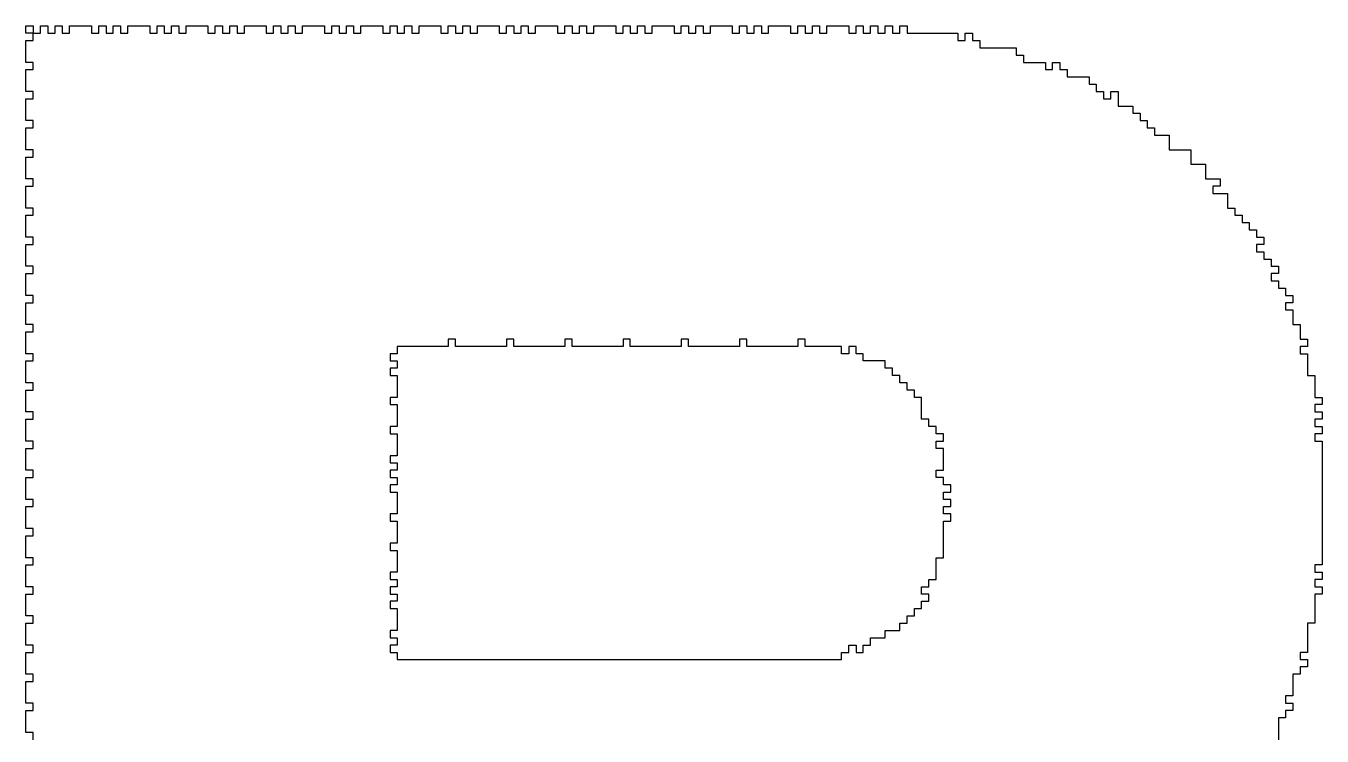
# Model space of a CAD drawing. Header units: millimetres. Extents: x 0 to 3.1, y 0 to 2.57.
# Drawn here: x 1.5713 to 1.7024, y 2.2858 to 2.3576 of the extents above; entities that cross this region are included whole.
import ezdxf

# ---------------------------------------------------------------- set-up
doc = ezdxf.new("R2010")
doc.units = ezdxf.units.MM
doc.header["$MEASUREMENT"] = 0
doc.layers.add('TopOverlay', color=2, linetype='Continuous')

msp = doc.modelspace()

# ---------------------------------------------------------------- linework, layer by layer
at = {"layer": 'TopOverlay'}
for p, q in [((1.57134, 2.35685), (1.57134, 2.35759)), ((1.57134, 2.35759), (1.57208, 2.35759)), ((1.57208, 2.35685), (1.57134, 2.35685)), ((1.57208, 2.35759), (1.57208, 2.35685)), ((1.57208, 2.35612), (1.57208, 2.35685)), ((1.57208, 2.35685), (1.57282, 2.35685)), ((1.57282, 2.35685), (1.57282, 2.35759)), ((1.57282, 2.35759), (1.57355, 2.35759)), ((1.57355, 2.35759), (1.57355, 2.35685)), ((1.57355, 2.35685), (1.57429, 2.35685)), ((1.57429, 2.35685), (1.57429, 2.35759)), ((1.57429, 2.35759), (1.57502, 2.35759)), ((1.57502, 2.35759), (1.57502, 2.35685)), ((1.57502, 2.35685), (1.57576, 2.35685)), ((1.57576, 2.35685), (1.57576, 2.35759)), ((1.57576, 2.35759), (1.57797, 2.35759)), ((1.57797, 2.35759), (1.57797, 2.35685)), ((1.57797, 2.35685), (1.57871, 2.35685)), ((1.57871, 2.35685), (1.57871, 2.35759)), ((1.57871, 2.35759), (1.57944, 2.35759)), ((1.57944, 2.35759), (1.57944, 2.35685)), ((1.57944, 2.35685), (1.58018, 2.35685)), ((1.58018, 2.35685), (1.58018, 2.35759)), ((1.58018, 2.35759), (1.58091, 2.35759)), ((1.58091, 2.35759), (1.58091, 2.35685)), ((1.58091, 2.35685), (1.58165, 2.35685)), ((1.58165, 2.35685), (1.58165, 2.35759)), ((1.58165, 2.35759), (1.58386, 2.35759)), ((1.58386, 2.35759), (1.58386, 2.35685)), ((1.58386, 2.35685), (1.5846, 2.35685)), ((1.5846, 2.35685), (1.5846, 2.35759)), ((1.5846, 2.35759), (1.58533, 2.35759)), ((1.58533, 2.35759), (1.58533, 2.35685)), ((1.58533, 2.35685), (1.58607, 2.35685)), ((1.58607, 2.35685), (1.58607, 2.35759)), ((1.58607, 2.35759), (1.5868, 2.35759)), ((1.5868, 2.35759), (1.5868, 2.35685)), ((1.5868, 2.35685), (1.58754, 2.35685)), ((1.58754, 2.35685), (1.58754, 2.35759)), ((1.58754, 2.35759), (1.58975, 2.35759)), ((1.58975, 2.35759), (1.58975, 2.35685)), ((1.58975, 2.35685), (1.59049, 2.35685)), ((1.59049, 2.35685), (1.59049, 2.35759)), ((1.59049, 2.35759), (1.59122, 2.35759)), ((1.59122, 2.35759), (1.59122, 2.35685)), ((1.59122, 2.35685), (1.59196, 2.35685)), ((1.59196, 2.35685), (1.59196, 2.35759)), ((1.59196, 2.35759), (1.59269, 2.35759)), ((1.59269, 2.35759), (1.59269, 2.35685)), ((1.59269, 2.35685), (1.59343, 2.35685)), ((1.59343, 2.35685), (1.59343, 2.35759)), ((1.59343, 2.35759), (1.59564, 2.35759)), ((1.59564, 2.35759), (1.59564, 2.35685)), ((1.59564, 2.35685), (1.59638, 2.35685)), ((1.59638, 2.35685), (1.59638, 2.35759)), ((1.59638, 2.35759), (1.59711, 2.35759)), ((1.59711, 2.35759), (1.59711, 2.35685)), ((1.59711, 2.35685), (1.59785, 2.35685)), ((1.59785, 2.35685), (1.59785, 2.35759)), ((1.59785, 2.35759), (1.59858, 2.35759)), ((1.59858, 2.35759), (1.59858, 2.35685)), ((1.59858, 2.35685), (1.59932, 2.35685)), ((1.59932, 2.35685), (1.59932, 2.35759)), ((1.59932, 2.35759), (1.60153, 2.35759)), ((1.60153, 2.35759), (1.60153, 2.35685)), ((1.60153, 2.35685), (1.60227, 2.35685)), ((1.60227, 2.35685), (1.60227, 2.35759)), ((1.60227, 2.35759), (1.603, 2.35759)), ((1.603, 2.35759), (1.603, 2.35685)), ((1.603, 2.35685), (1.60374, 2.35685)), ((1.60374, 2.35685), (1.60374, 2.35759)), ((1.60374, 2.35759), (1.60447, 2.35759)), ((1.60447, 2.35759), (1.60447, 2.35685)), ((1.60447, 2.35685), (1.60521, 2.35685)), ((1.60521, 2.35685), (1.60521, 2.35759)), ((1.60521, 2.35759), (1.60742, 2.35759)), ((1.60742, 2.35759), (1.60742, 2.35685)), ((1.60742, 2.35685), (1.60816, 2.35685)), ((1.60816, 2.35685), (1.60816, 2.35759)), ((1.60816, 2.35759), (1.60889, 2.35759)), ((1.60889, 2.35759), (1.60889, 2.35685)), ((1.60889, 2.35685), (1.60963, 2.35685)), ((1.60963, 2.35685), (1.60963, 2.35759)), ((1.60963, 2.35759), (1.61036, 2.35759)), ((1.61036, 2.35759), (1.61036, 2.35685)), ((1.61036, 2.35685), (1.6111, 2.35685)), ((1.6111, 2.35685), (1.6111, 2.35759)), ((1.6111, 2.35759), (1.61331, 2.35759)), ((1.61331, 2.35759), (1.61331, 2.35685)), ((1.61331, 2.35685), (1.61405, 2.35685)), ((1.61405, 2.35685), (1.61405, 2.35759)), ((1.61405, 2.35759), (1.61478, 2.35759)), ((1.61478, 2.35759), (1.61478, 2.35685)), ((1.61478, 2.35685), (1.61552, 2.35685)), ((1.61552, 2.35685), (1.61552, 2.35759)), ((1.61552, 2.35759), (1.61625, 2.35759)), ((1.61625, 2.35759), (1.61625, 2.35685)), ((1.61625, 2.35685), (1.61699, 2.35685)), ((1.61699, 2.35685), (1.61699, 2.35759)), ((1.61699, 2.35759), (1.6192, 2.35759)), ((1.6192, 2.35759), (1.6192, 2.35685)), ((1.6192, 2.35685), (1.61994, 2.35685)), ((1.61994, 2.35685), (1.61994, 2.35759)), ((1.61994, 2.35759), (1.62067, 2.35759)), ((1.62067, 2.35759), (1.62067, 2.35685)), ((1.62067, 2.35685), (1.62141, 2.35685)), ((1.62141, 2.35685), (1.62141, 2.35759)), ((1.62141, 2.35759), (1.62214, 2.35759)), ((1.62214, 2.35759), (1.62214, 2.35685)), ((1.62214, 2.35685), (1.62288, 2.35685)), ((1.62288, 2.35685), (1.62288, 2.35759)), ((1.62288, 2.35759), (1.62509, 2.35759)), ((1.62509, 2.35759), (1.62509, 2.35685)), ((1.62509, 2.35685), (1.62583, 2.35685)), ((1.62583, 2.35685), (1.62583, 2.35759)), ((1.62583, 2.35759), (1.62656, 2.35759)), ((1.62656, 2.35759), (1.62656, 2.35685)), ((1.62656, 2.35685), (1.6273, 2.35685)), ((1.6273, 2.35685), (1.6273, 2.35759)), ((1.6273, 2.35759), (1.62803, 2.35759)), ((1.62803, 2.35759), (1.62803, 2.35685)), ((1.62803, 2.35685), (1.62877, 2.35685)), ((1.62877, 2.35685), (1.62877, 2.35759)), ((1.62877, 2.35759), (1.63098, 2.35759)), ((1.63098, 2.35759), (1.63098, 2.35685)), ((1.63098, 2.35685), (1.63172, 2.35685)), ((1.63172, 2.35685), (1.63172, 2.35759)), ((1.63172, 2.35759), (1.63245, 2.35759)), ((1.63245, 2.35759), (1.63245, 2.35685)), ((1.63245, 2.35685), (1.63319, 2.35685)), ((1.63319, 2.35685), (1.63319, 2.35759)), ((1.63319, 2.35759), (1.63392, 2.35759)), ((1.63392, 2.35759), (1.63392, 2.35685)), ((1.63392, 2.35685), (1.63466, 2.35685)), ((1.63466, 2.35685), (1.63466, 2.35759)), ((1.63466, 2.35759), (1.63687, 2.35759)), ((1.63687, 2.35759), (1.63687, 2.35685)), ((1.63687, 2.35685), (1.63761, 2.35685)), ((1.63761, 2.35685), (1.63761, 2.35759)), ((1.63761, 2.35759), (1.63834, 2.35759)), ((1.63834, 2.35759), (1.63834, 2.35685)), ((1.63834, 2.35685), (1.63908, 2.35685)), ((1.63908, 2.35685), (1.63908, 2.35759)), ((1.63908, 2.35759), (1.63981, 2.35759)), ((1.63981, 2.35759), (1.63981, 2.35685)), ((1.63981, 2.35685), (1.64055, 2.35685)), ((1.64055, 2.35685), (1.64055, 2.35759)), ((1.64055, 2.35759), (1.64276, 2.35759)), ((1.64276, 2.35759), (1.64276, 2.35685)), ((1.64276, 2.35685), (1.6435, 2.35685)), ((1.6435, 2.35685), (1.6435, 2.35759)), ((1.6435, 2.35759), (1.64423, 2.35759)), ((1.64423, 2.35759), (1.64423, 2.35685)), ((1.64423, 2.35685), (1.64497, 2.35685)), ((1.64497, 2.35685), (1.64497, 2.35759)), ((1.64497, 2.35759), (1.6457, 2.35759)), ((1.6457, 2.35759), (1.6457, 2.35685)), ((1.6457, 2.35685), (1.64644, 2.35685)), ((1.64644, 2.35685), (1.64644, 2.35759)), ((1.64644, 2.35759), (1.64865, 2.35759)), ((1.64865, 2.35759), (1.64865, 2.35685)), ((1.64865, 2.35685), (1.64939, 2.35685)), ((1.64939, 2.35685), (1.64939, 2.35759)), ((1.64939, 2.35759), (1.65012, 2.35759)), ((1.65012, 2.35759), (1.65012, 2.35685)), ((1.65012, 2.35685), (1.65086, 2.35685)), ((1.65086, 2.35685), (1.65086, 2.35759)), ((1.65086, 2.35759), (1.65159, 2.35759)), ((1.65159, 2.35759), (1.65159, 2.35685)), ((1.65159, 2.35685), (1.65233, 2.35685)), ((1.65233, 2.35685), (1.65233, 2.35759)), ((1.65233, 2.35759), (1.65454, 2.35759)), ((1.65454, 2.35759), (1.65454, 2.35685)), ((1.65454, 2.35685), (1.65528, 2.35685)), ((1.65528, 2.35685), (1.65528, 2.35759)), ((1.65528, 2.35759), (1.65601, 2.35759)), ((1.65601, 2.35759), (1.65601, 2.35685)), ((1.65601, 2.35685), (1.65675, 2.35685)), ((1.65675, 2.35685), (1.65675, 2.35759)), ((1.65675, 2.35759), (1.65748, 2.35759)), ((1.65748, 2.35759), (1.65748, 2.35685)), ((1.65748, 2.35685), (1.65822, 2.35685)), ((1.65822, 2.35685), (1.65822, 2.35759)), ((1.65822, 2.35759), (1.65896, 2.35759)), ((1.65896, 2.35759), (1.65896, 2.35685)), ((1.65896, 2.35685), (1.65969, 2.35685)), ((1.65969, 2.35685), (1.65969, 2.35759)), ((1.65969, 2.35759), (1.66043, 2.35759)), ((1.66043, 2.35759), (1.66043, 2.35685)), ((1.66043, 2.35685), (1.66558, 2.35685)), ((1.66558, 2.35685), (1.66558, 2.35612)), ((1.66632, 2.35612), (1.66632, 2.35685)), ((1.66632, 2.35685), (1.66706, 2.35685)), ((1.66706, 2.35685), (1.66706, 2.35612)), ((1.57134, 2.35538), (1.57134, 2.35612)), ((1.57134, 2.35612), (1.57208, 2.35612)), ((1.57134, 2.35465), (1.57134, 2.35538)), ((1.66558, 2.35612), (1.66632, 2.35612)), ((1.66706, 2.35612), (1.66779, 2.35612)), ((1.66779, 2.35612), (1.66779, 2.35538)), ((1.66779, 2.35538), (1.67147, 2.35538)), ((1.67147, 2.35538), (1.67147, 2.35465)), ((1.57134, 2.35391), (1.57134, 2.35465)), ((1.57208, 2.35391), (1.57134, 2.35391)), ((1.57208, 2.35317), (1.57208, 2.35391)), ((1.67147, 2.35465), (1.67221, 2.35465)), ((1.67221, 2.35465), (1.67221, 2.35391)), ((1.67221, 2.35391), (1.67442, 2.35391)), ((1.67442, 2.35391), (1.67442, 2.35317)), ((1.67515, 2.35317), (1.67515, 2.35391)), ((1.67515, 2.35391), (1.67589, 2.35391)), ((1.67589, 2.35391), (1.67589, 2.35317)), ((1.57134, 2.35244), (1.57134, 2.35317)), ((1.57134, 2.35317), (1.57208, 2.35317)), ((1.57134, 2.3517), (1.57134, 2.35244)), ((1.67442, 2.35317), (1.67515, 2.35317)), ((1.67589, 2.35317), (1.67663, 2.35317)), ((1.67663, 2.35317), (1.67663, 2.35244)), ((1.67663, 2.35244), (1.67883, 2.35244)), ((1.67883, 2.35244), (1.67883, 2.3517)), ((1.57134, 2.35096), (1.57134, 2.3517)), ((1.67883, 2.3517), (1.67957, 2.3517)), ((1.67957, 2.3517), (1.67957, 2.35096)), ((1.57208, 2.35096), (1.57134, 2.35096)), ((1.57134, 2.34949), (1.57134, 2.35023)), ((1.57134, 2.35023), (1.57208, 2.35023)), ((1.57208, 2.35023), (1.57208, 2.35096)), ((1.67957, 2.35096), (1.68031, 2.35096)), ((1.68031, 2.35096), (1.68031, 2.35023)), ((1.68031, 2.35023), (1.68104, 2.35023)), ((1.68104, 2.35023), (1.68104, 2.35096)), ((1.68104, 2.35096), (1.68178, 2.35096)), ((1.68178, 2.35096), (1.68178, 2.35023)), ((1.68178, 2.35023), (1.68178, 2.34949)), ((1.57134, 2.34876), (1.57134, 2.34949)), ((1.57134, 2.34802), (1.57134, 2.34876)), ((1.68178, 2.34949), (1.68325, 2.34949)), ((1.68325, 2.34949), (1.68325, 2.34876)), ((1.68325, 2.34876), (1.68399, 2.34876)), ((1.68399, 2.34876), (1.68399, 2.34802)), ((1.57208, 2.34802), (1.57134, 2.34802)), ((1.57134, 2.34655), (1.57134, 2.34728)), ((1.57134, 2.34728), (1.57208, 2.34728)), ((1.57208, 2.34728), (1.57208, 2.34802)), ((1.68399, 2.34802), (1.68472, 2.34802)), ((1.68472, 2.34802), (1.68472, 2.34728)), ((1.68472, 2.34728), (1.68546, 2.34728)), ((1.68546, 2.34728), (1.68546, 2.34655)), ((1.57134, 2.34581), (1.57134, 2.34655)), ((1.68546, 2.34655), (1.68693, 2.34655)), ((1.68693, 2.34655), (1.68693, 2.34581)), ((1.57134, 2.34507), (1.57134, 2.34581)), ((1.57208, 2.34507), (1.57134, 2.34507)), ((1.57208, 2.34434), (1.57208, 2.34507)), ((1.68693, 2.34581), (1.68693, 2.34507)), ((1.68693, 2.34507), (1.68914, 2.34507)), ((1.68914, 2.34507), (1.68914, 2.34434)), ((1.57134, 2.3436), (1.57134, 2.34434)), ((1.57134, 2.34434), (1.57208, 2.34434)), ((1.57134, 2.34287), (1.57134, 2.3436)), ((1.68914, 2.34434), (1.68914, 2.3436)), ((1.68914, 2.3436), (1.69061, 2.3436)), ((1.69061, 2.3436), (1.69061, 2.34287)), ((1.57134, 2.34213), (1.57134, 2.34287)), ((1.57208, 2.34213), (1.57134, 2.34213)), ((1.57208, 2.34139), (1.57208, 2.34213)), ((1.69061, 2.34287), (1.69061, 2.34213)), ((1.69061, 2.34213), (1.69209, 2.34213)), ((1.69209, 2.34213), (1.69209, 2.34139)), ((1.57134, 2.34066), (1.57134, 2.34139)), ((1.57134, 2.34139), (1.57208, 2.34139)), ((1.57134, 2.33992), (1.57134, 2.34066)), ((1.69209, 2.34139), (1.69135, 2.34139)), ((1.69135, 2.34139), (1.69135, 2.34066)), ((1.69135, 2.34066), (1.69282, 2.34066)), ((1.69282, 2.34066), (1.69282, 2.33992)), ((1.57134, 2.33918), (1.57134, 2.33992)), ((1.69282, 2.33992), (1.69282, 2.33918)), ((1.57208, 2.33918), (1.57134, 2.33918)), ((1.57134, 2.33771), (1.57134, 2.33845)), ((1.57134, 2.33845), (1.57208, 2.33845)), ((1.57208, 2.33845), (1.57208, 2.33918)), ((1.69282, 2.33918), (1.69356, 2.33918)), ((1.69356, 2.33918), (1.69356, 2.33845)), ((1.69356, 2.33845), (1.6943, 2.33845)), ((1.6943, 2.33845), (1.6943, 2.33771)), ((1.57134, 2.33698), (1.57134, 2.33771)), ((1.57134, 2.33624), (1.57134, 2.33698)), ((1.6943, 2.33771), (1.69503, 2.33771)), ((1.69503, 2.33771), (1.69503, 2.33698)), ((1.69503, 2.33698), (1.69577, 2.33698)), ((1.69577, 2.33698), (1.69577, 2.33624)), ((1.57208, 2.33624), (1.57134, 2.33624)), ((1.57134, 2.33477), (1.57134, 2.3355)), ((1.57134, 2.3355), (1.57208, 2.3355)), ((1.57208, 2.3355), (1.57208, 2.33624)), ((1.69577, 2.33624), (1.6965, 2.33624)), ((1.6965, 2.3355), (1.69577, 2.3355)), ((1.69577, 2.3355), (1.69577, 2.33477)), ((1.6965, 2.33624), (1.6965, 2.3355)), ((1.57134, 2.33403), (1.57134, 2.33477)), ((1.57134, 2.33329), (1.57134, 2.33403)), ((1.69577, 2.33477), (1.6965, 2.33477)), ((1.6965, 2.33477), (1.6965, 2.33403)), ((1.6965, 2.33403), (1.69724, 2.33403)), ((1.69724, 2.33403), (1.69724, 2.33329)), ((1.57208, 2.33329), (1.57134, 2.33329)), ((1.57208, 2.33256), (1.57208, 2.33329)), ((1.69724, 2.33329), (1.69798, 2.33329)), ((1.69798, 2.33329), (1.69798, 2.33256)), ((1.57134, 2.33182), (1.57134, 2.33256)), ((1.57134, 2.33256), (1.57208, 2.33256)), ((1.57134, 2.33109), (1.57134, 2.33182)), ((1.69798, 2.33256), (1.69724, 2.33256)), ((1.69724, 2.33256), (1.69724, 2.33182)), ((1.69724, 2.33182), (1.69798, 2.33182)), ((1.69798, 2.33182), (1.69798, 2.33109)), ((1.57134, 2.33035), (1.57134, 2.33109)), ((1.57208, 2.33035), (1.57134, 2.33035)), ((1.57208, 2.32961), (1.57208, 2.33035)), ((1.69798, 2.33109), (1.69871, 2.33109)), ((1.69871, 2.33109), (1.69871, 2.33035)), ((1.69871, 2.33035), (1.69945, 2.33035)), ((1.69945, 2.33035), (1.69945, 2.32961)), ((1.57134, 2.32888), (1.57134, 2.32961)), ((1.57134, 2.32961), (1.57208, 2.32961)), ((1.57134, 2.32814), (1.57134, 2.32888)), ((1.69945, 2.32961), (1.69871, 2.32961)), ((1.69871, 2.32961), (1.69871, 2.32888)), ((1.69871, 2.32888), (1.69945, 2.32888)), ((1.69945, 2.32888), (1.69945, 2.32814)), ((1.57134, 2.3274), (1.57134, 2.32814)), ((1.69945, 2.32814), (1.69945, 2.3274)), ((1.57208, 2.3274), (1.57134, 2.3274)), ((1.57134, 2.32593), (1.57134, 2.32667)), ((1.57134, 2.32667), (1.57208, 2.32667)), ((1.57208, 2.32667), (1.57208, 2.3274)), ((1.69945, 2.3274), (1.70019, 2.3274)), ((1.70019, 2.3274), (1.70019, 2.32667)), ((1.70019, 2.32667), (1.70019, 2.32593)), ((1.57134, 2.3252), (1.57134, 2.32593)), ((1.57134, 2.32446), (1.57134, 2.3252)), ((1.61405, 2.3252), (1.60889, 2.3252)), ((1.60889, 2.3252), (1.60889, 2.32446)), ((1.61478, 2.32593), (1.61405, 2.32593)), ((1.61405, 2.32593), (1.61405, 2.3252)), ((1.61478, 2.3252), (1.61478, 2.32593)), ((1.61994, 2.3252), (1.61478, 2.3252)), ((1.62067, 2.32593), (1.61994, 2.32593)), ((1.61994, 2.32593), (1.61994, 2.3252)), ((1.62067, 2.3252), (1.62067, 2.32593)), ((1.62583, 2.3252), (1.62067, 2.3252)), ((1.62656, 2.32593), (1.62583, 2.32593)), ((1.62583, 2.32593), (1.62583, 2.3252)), ((1.62656, 2.3252), (1.62656, 2.32593)), ((1.63172, 2.3252), (1.62656, 2.3252)), ((1.63245, 2.32593), (1.63172, 2.32593)), ((1.63172, 2.32593), (1.63172, 2.3252)), ((1.63245, 2.3252), (1.63245, 2.32593)), ((1.63761, 2.3252), (1.63245, 2.3252)), ((1.63834, 2.32593), (1.63761, 2.32593)), ((1.63761, 2.32593), (1.63761, 2.3252)), ((1.63834, 2.3252), (1.63834, 2.32593)), ((1.6435, 2.3252), (1.63834, 2.3252)), ((1.64423, 2.32593), (1.6435, 2.32593)), ((1.6435, 2.32593), (1.6435, 2.3252)), ((1.64423, 2.3252), (1.64423, 2.32593)), ((1.64939, 2.3252), (1.64423, 2.3252)), ((1.65012, 2.32593), (1.64939, 2.32593)), ((1.64939, 2.32593), (1.64939, 2.3252)), ((1.65012, 2.3252), (1.65012, 2.32593)), ((1.6538, 2.3252), (1.65012, 2.3252)), ((1.6538, 2.32446), (1.6538, 2.3252)), ((1.65528, 2.3252), (1.65454, 2.3252)), ((1.65454, 2.3252), (1.65454, 2.32446)), ((1.65528, 2.32446), (1.65528, 2.3252)), ((1.70019, 2.32593), (1.70092, 2.32593)), ((1.70092, 2.3252), (1.70019, 2.3252)), ((1.70019, 2.3252), (1.70019, 2.32446)), ((1.70092, 2.32593), (1.70092, 2.3252)), ((1.57208, 2.32446), (1.57134, 2.32446)), ((1.57134, 2.32299), (1.57134, 2.32372)), ((1.57134, 2.32372), (1.57208, 2.32372)), ((1.57208, 2.32372), (1.57208, 2.32446)), ((1.60889, 2.32446), (1.60816, 2.32446)), ((1.60816, 2.32446), (1.60816, 2.32372)), ((1.60816, 2.32372), (1.60889, 2.32372)), ((1.60889, 2.32372), (1.60889, 2.32299)), ((1.65454, 2.32446), (1.6538, 2.32446)), ((1.65601, 2.32446), (1.65528, 2.32446)), ((1.65601, 2.32372), (1.65601, 2.32446)), ((1.65822, 2.32372), (1.65601, 2.32372)), ((1.65822, 2.32299), (1.65822, 2.32372)), ((1.70019, 2.32446), (1.70092, 2.32446)), ((1.70092, 2.32446), (1.70092, 2.32372)), ((1.70092, 2.32372), (1.70092, 2.32299)), ((1.57134, 2.32225), (1.57134, 2.32299)), ((1.57134, 2.32151), (1.57134, 2.32225)), ((1.60889, 2.32299), (1.60816, 2.32299)), ((1.60816, 2.32299), (1.60816, 2.32225)), ((1.60816, 2.32225), (1.60889, 2.32225)), ((1.60889, 2.32225), (1.60889, 2.32151)), ((1.65896, 2.32299), (1.65822, 2.32299)), ((1.65896, 2.32225), (1.65896, 2.32299)), ((1.65969, 2.32225), (1.65896, 2.32225)), ((1.65969, 2.32151), (1.65969, 2.32225)), ((1.70092, 2.32299), (1.70092, 2.32225)), ((1.70092, 2.32225), (1.70166, 2.32225)), ((1.70166, 2.32225), (1.70166, 2.32151)), ((1.57208, 2.32151), (1.57134, 2.32151)), ((1.57208, 2.32078), (1.57208, 2.32151)), ((1.60889, 2.32151), (1.60889, 2.32078)), ((1.66043, 2.32151), (1.65969, 2.32151)), ((1.66043, 2.32078), (1.66043, 2.32151)), ((1.70166, 2.32151), (1.70166, 2.32078)), ((1.57134, 2.32004), (1.57134, 2.32078)), ((1.57134, 2.32078), (1.57208, 2.32078)), ((1.57134, 2.31931), (1.57134, 2.32004)), ((1.60889, 2.32004), (1.60816, 2.32004)), ((1.60816, 2.32004), (1.60816, 2.31931)), ((1.60889, 2.32078), (1.60889, 2.32004)), ((1.66117, 2.32078), (1.66043, 2.32078)), ((1.66117, 2.32004), (1.66117, 2.32078)), ((1.6619, 2.32004), (1.66117, 2.32004)), ((1.6619, 2.31931), (1.6619, 2.32004)), ((1.70166, 2.32078), (1.70166, 2.32004)), ((1.70166, 2.32004), (1.70239, 2.32004)), ((1.70239, 2.32004), (1.70239, 2.31931)), ((1.57134, 2.31857), (1.57134, 2.31931)), ((1.57208, 2.31857), (1.57134, 2.31857)), ((1.57208, 2.31783), (1.57208, 2.31857)), ((1.60816, 2.31931), (1.60889, 2.31931)), ((1.60889, 2.31931), (1.60889, 2.31857)), ((1.60889, 2.31857), (1.60889, 2.31783)), ((1.6619, 2.31857), (1.6619, 2.31931)), ((1.6619, 2.31783), (1.6619, 2.31857)), ((1.70239, 2.31931), (1.70166, 2.31931)), ((1.70166, 2.31931), (1.70166, 2.31857)), ((1.70166, 2.31857), (1.70239, 2.31857)), ((1.70239, 2.31857), (1.70239, 2.31783)), ((1.57134, 2.3171), (1.57134, 2.31783)), ((1.57134, 2.31783), (1.57208, 2.31783)), ((1.57134, 2.31636), (1.57134, 2.3171)), ((1.60889, 2.3171), (1.60816, 2.3171)), ((1.60816, 2.3171), (1.60816, 2.31636)), ((1.60889, 2.31783), (1.60889, 2.3171)), ((1.66264, 2.31783), (1.6619, 2.31783)), ((1.66264, 2.3171), (1.66264, 2.31783)), ((1.66337, 2.3171), (1.66264, 2.3171)), ((1.66337, 2.31636), (1.66337, 2.3171)), ((1.70239, 2.31783), (1.70166, 2.31783)), ((1.70166, 2.31783), (1.70166, 2.3171)), ((1.70166, 2.3171), (1.70239, 2.3171)), ((1.70239, 2.3171), (1.70239, 2.31636)), ((1.57134, 2.31562), (1.57134, 2.31636)), ((1.60816, 2.31636), (1.60889, 2.31636)), ((1.60889, 2.31636), (1.60889, 2.31562)), ((1.66411, 2.31636), (1.66337, 2.31636)), ((1.66411, 2.31562), (1.66411, 2.31636)), ((1.70239, 2.31636), (1.70166, 2.31636)), ((1.70166, 2.31636), (1.70166, 2.31562)), ((1.57208, 2.31562), (1.57134, 2.31562)), ((1.57134, 2.31415), (1.57134, 2.31489)), ((1.57134, 2.31489), (1.57208, 2.31489)), ((1.57208, 2.31489), (1.57208, 2.31562)), ((1.60889, 2.31562), (1.60889, 2.31489)), ((1.60889, 2.31489), (1.60889, 2.31415)), ((1.66337, 2.31489), (1.66337, 2.31562)), ((1.66337, 2.31562), (1.66411, 2.31562)), ((1.66411, 2.31489), (1.66337, 2.31489)), ((1.66411, 2.31415), (1.66411, 2.31489)), ((1.70166, 2.31562), (1.70239, 2.31562)), ((1.70239, 2.31562), (1.70239, 2.31489)), ((1.70239, 2.31489), (1.70239, 2.31415)), ((1.57134, 2.31342), (1.57134, 2.31415)), ((1.57134, 2.31268), (1.57134, 2.31342)), ((1.60889, 2.31415), (1.60816, 2.31415)), ((1.60816, 2.31415), (1.60816, 2.31342)), ((1.60816, 2.31342), (1.60889, 2.31342)), ((1.60889, 2.31342), (1.60889, 2.31268)), ((1.66411, 2.31342), (1.66411, 2.31415)), ((1.66411, 2.31268), (1.66411, 2.31342)), ((1.70239, 2.31415), (1.70239, 2.31342)), ((1.70239, 2.31342), (1.70239, 2.31268)), ((1.57208, 2.31268), (1.57134, 2.31268)), ((1.57134, 2.31121), (1.57134, 2.31194)), ((1.57134, 2.31194), (1.57208, 2.31194)), ((1.57208, 2.31194), (1.57208, 2.31268)), ((1.60889, 2.31268), (1.60816, 2.31268)), ((1.60816, 2.31268), (1.60816, 2.31194)), ((1.60816, 2.31194), (1.60889, 2.31194)), ((1.60889, 2.31194), (1.60889, 2.31121)), ((1.66337, 2.31194), (1.66337, 2.31268)), ((1.66337, 2.31268), (1.66411, 2.31268)), ((1.66411, 2.31194), (1.66337, 2.31194)), ((1.66411, 2.31121), (1.66411, 2.31194)), ((1.70239, 2.31268), (1.70239, 2.31194)), ((1.70239, 2.31194), (1.70239, 2.31121)), ((1.57134, 2.31047), (1.57134, 2.31121)), ((1.57134, 2.30973), (1.57134, 2.31047)), ((1.60889, 2.31121), (1.60816, 2.31121)), ((1.60816, 2.31121), (1.60816, 2.31047)), ((1.60816, 2.31047), (1.60889, 2.31047)), ((1.60889, 2.31047), (1.60889, 2.30973)), ((1.66485, 2.31121), (1.66411, 2.31121)), ((1.66411, 2.30973), (1.66411, 2.31047)), ((1.66411, 2.31047), (1.66485, 2.31047)), ((1.66485, 2.31047), (1.66485, 2.31121)), ((1.70239, 2.31121), (1.70239, 2.31047)), ((1.70239, 2.31047), (1.70239, 2.30973)), ((1.57208, 2.30973), (1.57134, 2.30973)), ((1.57208, 2.309), (1.57208, 2.30973)), ((1.60889, 2.30973), (1.60889, 2.309)), ((1.66485, 2.30973), (1.66411, 2.30973)), ((1.66485, 2.309), (1.66485, 2.30973)), ((1.70239, 2.30973), (1.70239, 2.309)), ((1.57134, 2.30826), (1.57134, 2.309)), ((1.57134, 2.309), (1.57208, 2.309)), ((1.57134, 2.30753), (1.57134, 2.30826)), ((1.60889, 2.30826), (1.60816, 2.30826)), ((1.60816, 2.30826), (1.60816, 2.30753)), ((1.60889, 2.309), (1.60889, 2.30826)), ((1.66411, 2.30826), (1.66411, 2.309)), ((1.66411, 2.309), (1.66485, 2.309)), ((1.66485, 2.30826), (1.66411, 2.30826)), ((1.66485, 2.30753), (1.66485, 2.30826)), ((1.70239, 2.309), (1.70239, 2.30826)), ((1.70239, 2.30826), (1.70239, 2.30753)), ((1.57134, 2.30679), (1.57134, 2.30753)), ((1.57208, 2.30679), (1.57134, 2.30679)), ((1.57208, 2.30605), (1.57208, 2.30679)), ((1.60816, 2.30753), (1.60889, 2.30753)), ((1.60889, 2.30753), (1.60889, 2.30679)), ((1.60889, 2.30679), (1.60889, 2.30605)), ((1.66411, 2.30679), (1.66411, 2.30753)), ((1.66411, 2.30753), (1.66485, 2.30753)), ((1.66411, 2.30605), (1.66411, 2.30679)), ((1.70239, 2.30753), (1.70239, 2.30679)), ((1.70239, 2.30679), (1.70239, 2.30605)), ((1.57134, 2.30532), (1.57134, 2.30605)), ((1.57134, 2.30605), (1.57208, 2.30605)), ((1.57134, 2.30458), (1.57134, 2.30532)), ((1.60889, 2.30532), (1.60816, 2.30532)), ((1.60816, 2.30532), (1.60816, 2.30458)), ((1.60889, 2.30605), (1.60889, 2.30532)), ((1.66411, 2.30532), (1.66411, 2.30605)), ((1.66411, 2.30458), (1.66411, 2.30532)), ((1.70239, 2.30605), (1.70239, 2.30532)), ((1.70239, 2.30532), (1.70239, 2.30458)), ((1.57134, 2.30384), (1.57134, 2.30458)), ((1.60816, 2.30458), (1.60889, 2.30458)), ((1.60889, 2.30458), (1.60889, 2.30384)), ((1.66411, 2.30384), (1.66411, 2.30458)), ((1.70239, 2.30458), (1.70239, 2.30384)), ((1.57208, 2.30384), (1.57134, 2.30384)), ((1.57134, 2.30237), (1.57134, 2.30311)), ((1.57134, 2.30311), (1.57208, 2.30311)), ((1.57208, 2.30311), (1.57208, 2.30384)), ((1.60889, 2.30384), (1.60889, 2.30311)), ((1.60889, 2.30311), (1.60889, 2.30237)), ((1.66337, 2.30311), (1.66337, 2.30384)), ((1.66337, 2.30384), (1.66411, 2.30384)), ((1.66337, 2.30237), (1.66337, 2.30311)), ((1.70239, 2.30311), (1.70166, 2.30311)), ((1.70166, 2.30311), (1.70166, 2.30237)), ((1.70239, 2.30384), (1.70239, 2.30311)), ((1.57134, 2.30164), (1.57134, 2.30237)), ((1.57134, 2.3009), (1.57134, 2.30164)), ((1.60889, 2.30237), (1.60816, 2.30237)), ((1.60816, 2.30237), (1.60816, 2.30164)), ((1.60816, 2.30164), (1.60889, 2.30164)), ((1.60889, 2.30164), (1.60889, 2.3009)), ((1.66264, 2.3009), (1.66264, 2.30164)), ((1.66264, 2.30164), (1.66337, 2.30164)), ((1.66337, 2.30164), (1.66337, 2.30237)), ((1.70166, 2.30237), (1.70239, 2.30237)), ((1.70239, 2.30164), (1.70166, 2.30164)), ((1.70166, 2.30164), (1.70166, 2.3009)), ((1.70239, 2.30237), (1.70239, 2.30164)), ((1.57208, 2.3009), (1.57134, 2.3009)), ((1.57134, 2.29943), (1.57134, 2.30016)), ((1.57134, 2.30016), (1.57208, 2.30016)), ((1.57208, 2.30016), (1.57208, 2.3009)), ((1.60889, 2.3009), (1.60816, 2.3009)), ((1.60816, 2.3009), (1.60816, 2.30016)), ((1.60816, 2.30016), (1.60889, 2.30016)), ((1.60889, 2.30016), (1.60889, 2.29943)), ((1.6619, 2.30016), (1.6619, 2.3009)), ((1.6619, 2.3009), (1.66264, 2.3009)), ((1.66264, 2.30016), (1.6619, 2.30016)), ((1.66264, 2.29943), (1.66264, 2.30016)), ((1.70166, 2.3009), (1.70239, 2.3009)), ((1.70239, 2.30016), (1.70166, 2.30016)), ((1.70166, 2.30016), (1.70166, 2.29943)), ((1.70239, 2.3009), (1.70239, 2.30016)), ((1.57134, 2.29869), (1.57134, 2.29943)), ((1.57134, 2.29795), (1.57134, 2.29869)), ((1.60889, 2.29943), (1.60816, 2.29943)), ((1.60816, 2.29943), (1.60816, 2.29869)), ((1.60816, 2.29869), (1.60889, 2.29869)), ((1.60889, 2.29869), (1.60889, 2.29795)), ((1.66117, 2.29795), (1.66117, 2.29869)), ((1.66117, 2.29869), (1.6619, 2.29869)), ((1.6619, 2.29869), (1.6619, 2.29943)), ((1.6619, 2.29943), (1.66264, 2.29943)), ((1.70166, 2.29943), (1.70166, 2.29869)), ((1.70166, 2.29869), (1.70166, 2.29795)), ((1.57208, 2.29795), (1.57134, 2.29795)), ((1.57208, 2.29722), (1.57208, 2.29795)), ((1.60889, 2.29795), (1.60889, 2.29722)), ((1.66043, 2.29722), (1.66043, 2.29795)), ((1.66043, 2.29795), (1.66117, 2.29795)), ((1.70166, 2.29795), (1.70166, 2.29722)), ((1.57134, 2.29648), (1.57134, 2.29722)), ((1.57134, 2.29722), (1.57208, 2.29722)), ((1.57134, 2.29575), (1.57134, 2.29648)), ((1.60889, 2.29648), (1.60816, 2.29648)), ((1.60816, 2.29648), (1.60816, 2.29575)), ((1.60889, 2.29722), (1.60889, 2.29648)), ((1.65822, 2.29575), (1.65822, 2.29648)), ((1.65822, 2.29648), (1.65969, 2.29648)), ((1.65969, 2.29648), (1.65969, 2.29722)), ((1.65969, 2.29722), (1.66043, 2.29722)), ((1.70166, 2.29722), (1.70092, 2.29722)), ((1.70092, 2.29722), (1.70092, 2.29648)), ((1.70092, 2.29648), (1.70092, 2.29575)), ((1.57134, 2.29501), (1.57134, 2.29575)), ((1.57208, 2.29501), (1.57134, 2.29501)), ((1.57208, 2.29427), (1.57208, 2.29501)), ((1.60816, 2.29575), (1.60889, 2.29575)), ((1.60889, 2.29501), (1.60816, 2.29501)), ((1.60816, 2.29501), (1.60816, 2.29427)), ((1.60889, 2.29575), (1.60889, 2.29501)), ((1.65454, 2.29427), (1.65454, 2.29501)), ((1.65454, 2.29501), (1.65528, 2.29501)), ((1.65528, 2.29501), (1.65528, 2.29427)), ((1.65601, 2.29427), (1.65601, 2.29501)), ((1.65601, 2.29501), (1.65675, 2.29501)), ((1.65675, 2.29501), (1.65675, 2.29575)), ((1.65675, 2.29575), (1.65822, 2.29575)), ((1.70092, 2.29575), (1.70092, 2.29501)), ((1.70092, 2.29501), (1.70092, 2.29427)), ((1.57134, 2.29354), (1.57134, 2.29427)), ((1.57134, 2.29427), (1.57208, 2.29427)), ((1.57134, 2.2928), (1.57134, 2.29354)), ((1.60816, 2.29427), (1.60889, 2.29427)), ((1.60889, 2.29427), (1.60889, 2.29354)), ((1.60889, 2.29354), (1.6538, 2.29354)), ((1.6538, 2.29354), (1.6538, 2.29427)), ((1.6538, 2.29427), (1.65454, 2.29427)), ((1.65528, 2.29427), (1.65601, 2.29427)), ((1.70092, 2.29427), (1.70019, 2.29427)), ((1.70019, 2.29427), (1.70019, 2.29354)), ((1.70019, 2.29354), (1.70092, 2.29354)), ((1.70092, 2.29354), (1.70092, 2.2928)), ((1.57134, 2.29206), (1.57134, 2.2928)), ((1.70092, 2.2928), (1.70019, 2.2928)), ((1.70019, 2.2928), (1.70019, 2.29206)), ((1.57208, 2.29206), (1.57134, 2.29206)), ((1.57134, 2.29059), (1.57134, 2.29133)), ((1.57134, 2.29133), (1.57208, 2.29133)), ((1.57208, 2.29133), (1.57208, 2.29206)), ((1.70019, 2.29206), (1.69945, 2.29206)), ((1.69945, 2.29206), (1.69945, 2.29133)), ((1.69945, 2.29133), (1.69945, 2.29059)), ((1.57134, 2.28986), (1.57134, 2.29059)), ((1.57134, 2.28912), (1.57134, 2.28986)), ((1.69945, 2.28986), (1.69871, 2.28986)), ((1.69871, 2.28986), (1.69871, 2.28912)), ((1.69945, 2.29059), (1.69945, 2.28986)), ((1.57208, 2.28912), (1.57134, 2.28912)), ((1.57134, 2.28765), (1.57134, 2.28838)), ((1.57134, 2.28838), (1.57208, 2.28838)), ((1.57208, 2.28838), (1.57208, 2.28912)), ((1.69871, 2.28912), (1.69945, 2.28912)), ((1.69945, 2.28838), (1.69871, 2.28838)), ((1.69871, 2.28838), (1.69871, 2.28765)), ((1.69945, 2.28912), (1.69945, 2.28838)), ((1.57134, 2.28691), (1.57134, 2.28765)), ((1.57134, 2.28617), (1.57134, 2.28691)), ((1.69871, 2.28765), (1.69798, 2.28765)), ((1.69798, 2.28765), (1.69798, 2.28691)), ((1.69798, 2.28691), (1.69798, 2.28617)), ((1.57208, 2.28617), (1.57134, 2.28617)), ((1.57208, 2.28544), (1.57208, 2.28617)), ((1.69798, 2.28617), (1.69798, 2.28544))]:
    msp.add_line(p, q, dxfattribs=at)

doc.saveas('drawing.dxf')
